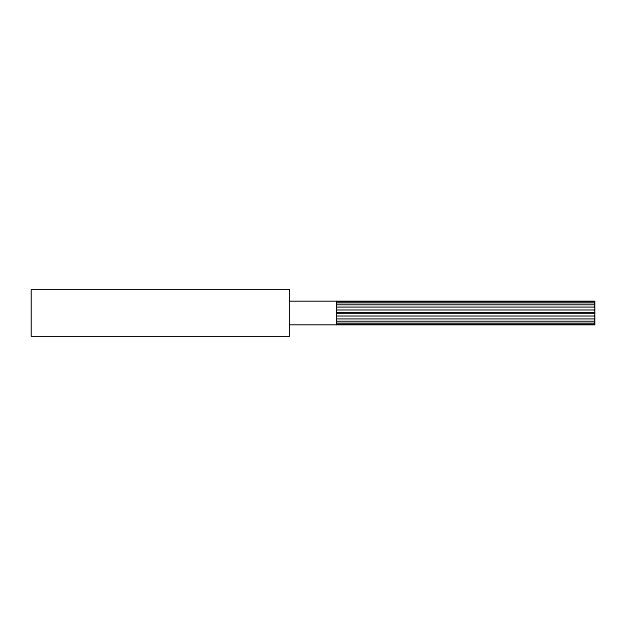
<?xml version="1.0" encoding="UTF-8"?>
<svg xmlns="http://www.w3.org/2000/svg" width="626" height="626" viewBox="0 0 626 626"><rect width="100%" height="100%" fill="white"/><g stroke="black" fill="none" stroke-linecap="round" stroke-linejoin="round"><path stroke-width="0.94" d="M289.525 301.262L594.7 301.262L594.7 324.738L289.525 324.738M336.475 301.662L594.7 301.662M336.475 302.835L594.7 302.835M336.475 304.698L594.7 304.698M336.475 307.131L594.7 307.131M336.475 309.964L594.7 309.964M594.7 312.656L336.475 312.656L336.475 301.262M594.7 313.313L336.475 313.313L336.475 324.738M336.475 316.036L594.7 316.036M336.475 318.869L594.7 318.869M336.475 321.302L594.7 321.302M336.475 323.165L594.7 323.165M336.475 324.338L594.7 324.338M289.525 289.525L31.3 289.525L31.3 336.475L289.525 336.475L289.525 289.525"/></g></svg>
